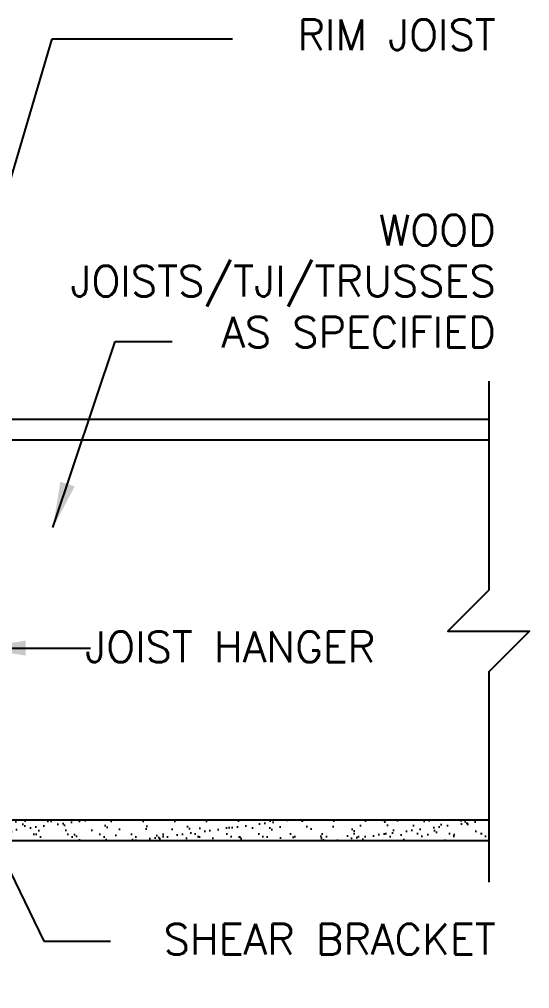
# Model space of a CAD drawing. Header units: inches. Extents: x 86.6 to 136.2, y -5.6 to 65.7.
# Drawn here: x 123.66 to 136.16, y 24.59 to 48.33 of the extents above; entities that cross this region are included whole.
import ezdxf
from ezdxf.enums import TextEntityAlignment as Align

# ---------------------------------------------------------------- set-up
doc = ezdxf.new("R2010")
doc.units = ezdxf.units.IN
doc.header["$LTSCALE"] = 0.5
doc.header["$MEASUREMENT"] = 0
for name, color, linetype in [('HATCH', 12, 'Continuous'), ('line25', 2, 'Continuous'), ('LINE9', 9, 'Continuous'), ('TEXT', 4, 'Continuous')]:
    doc.layers.add(name, color=color, linetype=linetype)
doc.styles.add('DIM', font='romans.shx', dxfattribs={"width": 0.7})
doc.styles.add('ROMANS', font='romans.shx', dxfattribs={"height": 1.125})
doc.dimstyles.new('ext_12', dxfattribs={"dimscale": 12, "dimtxt": 0.09375, "dimasz": 0.09375, "dimexe": 0.09375, "dimexo": 0.0625, "dimgap": 0.0625, "dimtad": 1, "dimdec": 1, "dimzin": 3, "dimdsep": 46, "dimlunit": 4, "dimtxsty": 'DIM', "dimcen": 0.09, "dimdle": 0.09375, "dimclrt": 4, "dimadec": 0, "dimazin": 0, "dimtfac": 1, "dimtdec": 1, "dimtmove": 2, "dimatfit": 3, "dimfxl": 1, "dimfrac": 2, "dimtolj": 1, "dimtzin": 0, "dimarcsym": 0})

msp = doc.modelspace()

# ---------------------------------------------------------------- hatches: boundary and pattern name
at = {"layer": 'HATCH'}
h = msp.add_hatch(dxfattribs=at)
h.set_pattern_fill('AR-SAND', color=256, scale=0.25, style=0)
h.set_pattern_definition([(37.5, (62.706, 9.471), (-0.0157483, 0.481706), [0, -0.38, 0, -0.425, 0, -0.40625]), (7.5, (62.706, 9.471), (0.442444, 0.7055365), [0, -0.205, 0, -0.3425, 0, -0.13125]), (327.5, (62.3985, 9.471), (0.7785355, 0.0014148), [0, -0.125, 0, -0.45, 0, -0.5875]), (317.5, (62.3985, 9.471), (0.7515317, 0.219419), [0, -0.0625, 0, -0.295, 0, -0.3375])])
h.paths.add_polyline_path([(135.158, 28.225), (135.158, 28.725), (121.712, 28.725), (120.087, 28.725), (120.007, 28.725), (120.007, 28.225)])

# ---------------------------------------------------------------- linework, layer by layer
at = {"layer": 'line25'}
for p, q in [((120.007, 38.038), (135.158, 38.038)), ((121.712, 28.725), (135.158, 28.725))]:
    msp.add_line(p, q, dxfattribs=at)
at = {"layer": 'LINE9'}
for p, q in [((120.007, 38.538), (135.158, 38.538)), ((120.007, 28.225), (135.158, 28.225))]:
    msp.add_line(p, q, dxfattribs=at)
for points in [[(135.158, 39.475), (135.158, 37.108)], [(135.158, 37.108), (135.158, 34.35), (134.158, 33.35), (136.158, 33.35), (135.158, 32.35), (135.158, 27.199)]]:
    msp.add_lwpolyline(points, dxfattribs=at)

# ---------------------------------------------------------------- texts
at = {"layer": 'TEXT', "style": 'ROMANS'}
msp.add_text(' JOIST HANGER', height=0.75, dxfattribs=at).set_placement((124.762, 32.965), align=Align.MIDDLE_LEFT)
at = {"layer": 'TEXT', "char_height": 0.75, "width": 11.43486, "attachment_point": 6, "style": 'ROMANS'}
for s, insert in [('RIM JOIST', (135.328, 47.956)), ('WOOD JOISTS/TJI/TRUSSES AS SPECIFIED', (135.328, 41.922)), ('SHEAR BRACKET', (135.328, 25.803))]:
    msp.add_mtext(s, dxfattribs=dict(at, insert=insert))

# ---------------------------------------------------------------- leaders
at = {"layer": 'TEXT'}
for points, override in [([(121.525, 37.975), (124.469, 47.855), (128.887, 47.855)], {"dimtad": 0}), ([(124.487, 35.884), (126.008, 40.446), (127.406, 40.446)], {"dimtad": 0}), ([(122.697, 32.934), (125.406, 32.934)], {"dimgap": 0.0625, "dimtad": 0}), ([(121.743, 30.949), (124.267, 25.76), (125.895, 25.76)], {"dimgap": 0.0625, "dimtad": 0}), ([(118.114, 29.703), (123.198, 22.187), (125.167, 22.187)], {"dimgap": 0.0625, "dimtad": 0})]:
    msp.add_leader(points, dimstyle='ext_12', override=override, dxfattribs=at)

doc.saveas('drawing.dxf')
